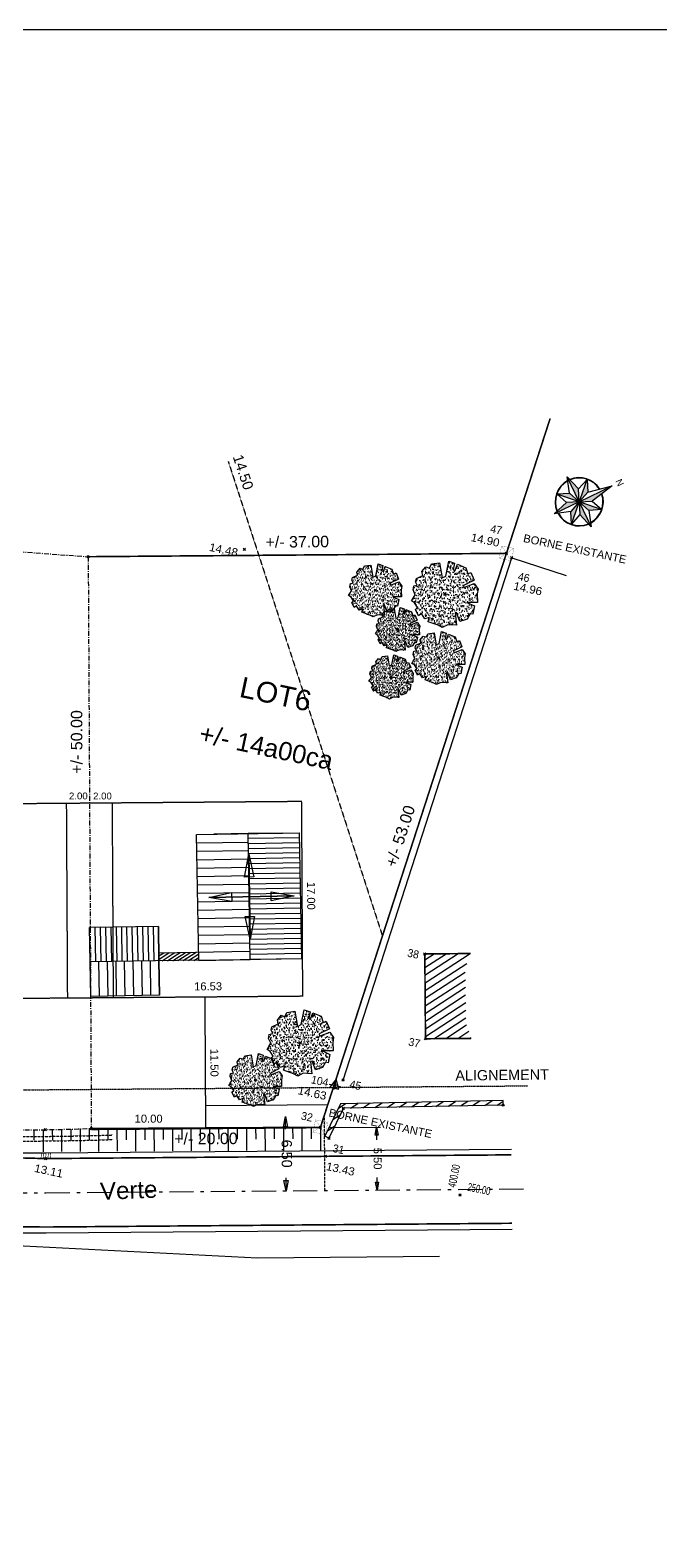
# Model space of a CAD drawing. Header units: millimetres. Extents: x -44462 to 306987, y -116160 to 12874.
# Drawn here: x 45942 to 51444, y -194 to 12874 of the extents above; entities that cross this region are included whole.
import ezdxf
from ezdxf.enums import TextEntityAlignment as Align

# ---------------------------------------------------------------- set-up
doc = ezdxf.new("R2010")
doc.units = ezdxf.units.MM
doc.header["$PDMODE"] = 35
doc.header["$PDSIZE"] = 10
for name, pattern in [('DCAD_Center', [36, 21, -6, 3, -6]), ('DCAD_Dashed', [33, 21, -12]), ('DCAD_Phantom', [38, 14, -6, 3, -6, 3, -6])]:
    doc.linetypes.add(name, pattern=pattern)
for name, color, linetype in [('1', 7, 'Continuous'), ('10', 7, 'Continuous'), ('15', 7, 'Continuous'), ('2', 7, 'Continuous'), ('34', 7, 'Continuous'), ('38', 7, 'Continuous'), ('5', 7, 'Continuous'), ('BLANC', 7, 'Continuous'), ('BUREAU01', 1, 'Continuous'), ('COULEUR 8', 8, 'Continuous'), ('HACHURE', 8, 'Continuous'), ('ROUGE', 1, 'Continuous'), ('TEXTE', 1, 'Continuous')]:
    doc.layers.add(name, color=color, linetype=linetype)
doc.styles.add('CENTURY GOTHIC', font='GOTHIC.TTF')
doc.styles.add('style1', font='comic.TTF', dxfattribs={"height": 12})
pattern_1 = [(33, (5373.626, -13432.75), (-30.635946, 47.17522), [11250])]
pattern_2 = [(83, (5373.626, -13432.75), (54.05828, 28.743297), [6.37758, -70.1534]), (28, (5373.626, -13432.75), (-44.7315, 47.21724), [5.102066, -56.12272]), (133.4514, (5378.13, -13430.357), (9.32684, 75.960526), [5.42011, -59.62122]), (79.1842, (5364.36, -13418.49), (83.77692, 37.62307), [9.56637, -105.2301]), (129.6356, (5371.345, -13415.35), (21.5419, 112.75716), [8.13017, -89.43181]), (24.1842, (5364.36, -13418.49), (21.54181, 112.75718), [7.6531, -84.18408]), (54, (5373.81, -13417.423), (61.21546, -1.06852), [6.37758, -70.1534]), (359, (5373.81, -13417.423), (-16.23168, 62.98339), [5.102066, -56.12272]), (104.4514, (5378.91, -13417.51), (44.98383, 61.91483), [5.42011, -59.62122]), (70.5, (5373.626, -13432.752), (-14.550145, 24.303775), [0.106293, -55.442446, 0.106293, -56.973066, 0.106293, -56.335308]), (40.5, (5373.626, -13432.752), (0.494617, 40.311372), [0.106293, -32.48315, 0.106293, -54.16693, 0.106293, -21.471193]), (0.5, (5357.723, -13443.08), (39.114597, 23.114435), [0.106293, -21.258607, 0.106293, -66.326853, 0.106293, -88.010632]), (350.5, (5350.59, -13447.71), (36.95426, 34.148215), [0.106293, -27.63619, 0.106293, -44.047833, 0.106293, -62.500304])]
pattern_3 = [(83, (5373.626, -13432.752), (36.038852, 19.162198), [4.25172, -46.768935]), (28, (5373.626, -13432.75), (-29.821, 31.478158), [3.401377, -37.415148]), (133.4514, (5376.63, -13431.155), (6.217893, 50.64035), [3.613407, -39.74748]), (79.1842, (5367.45, -13423.243), (55.85128, 25.08205), [6.37758, -70.1534]), (129.6356, (5372.105, -13421.15), (14.361265, 75.17144), [5.42011, -59.62121]), (24.1842, (5367.45, -13423.24), (14.36121, 75.17145), [5.102066, -56.12272]), (54, (5373.75, -13422.533), (40.810308, -0.712347), [4.25172, -46.768935]), (359, (5373.75, -13422.533), (-10.82112, 41.988924), [3.401377, -37.415148]), (104.4514, (5377.15, -13422.592), (29.98922, 41.276554), [3.613407, -39.74748]), (70.5, (5373.626, -13432.752), (-9.7000967, 16.202517), [0.070862, -36.961631, 0.070862, -37.982044, 0.070862, -37.556872]), (40.5, (5373.626, -13432.752), (0.3297445, 26.874248), [0.070862, -21.655434, 0.070862, -36.111287, 0.070862, -14.314129]), (0.5, (5363.024, -13439.637), (26.076398, 15.409623), [0.070862, -14.172404, 0.070862, -44.217902, 0.070862, -58.673754]), (350.5, (5358.27, -13442.725), (24.636174, 22.765477), [0.070862, -18.424126, 0.070862, -29.365222, 0.070862, -41.666869])]

# ---------------------------------------------------------------- blocks, each defined once
blk = doc.blocks.new('A$C5EB44E52')
at = {"linetype": 'Continuous'}
h = blk.add_hatch(color=256, dxfattribs=at)
h.paths.add_polyline_path([(485, 485), (571, 692), (485, 1123)])
h.paths.add_polyline_path([(485, 485), (692, 571), (779, 779)])
h.paths.add_polyline_path([(970, 485), (485, 485), (692, 399)])
h.paths.add_polyline_path([(485, 485), (571, 278), (779, 192)])
h.paths.add_polyline_path([(485, 485), (399, 278), (485, 0)])
h.paths.add_polyline_path([(485, 485), (278, 399), (192, 192)])
h.paths.add_polyline_path([(278, 571), (0, 485), (485, 485)])
h.paths.add_polyline_path([(399, 692), (192, 779), (485, 485)])
for p, q in [((399, 692), (485, 1123)), ((485, 485), (485, 1123)), ((485, 1123), (571, 692)), ((0, 485), (278, 571)), ((278, 571), (192, 779)), ((192, 192), (779, 779)), ((779, 192), (192, 779)), ((192, 779), (399, 692)), ((485, 485), (278, 571)), ((485, 485), (399, 692)), ((485, 485), (571, 692)), ((485, 485), (692, 571)), ((571, 692), (779, 779)), ((779, 779), (692, 571)), ((692, 571), (970, 485)), ((485, 485), (0, 485)), ((278, 399), (0, 485)), ((192, 192), (278, 399)), ((399, 278), (192, 192)), ((485, 485), (278, 399)), ((485, 485), (399, 278)), ((485, 0), (399, 278)), ((485, 485), (485, 0)), ((485, 485), (970, 485)), ((485, 485), (692, 399)), ((485, 485), (571, 278)), ((571, 278), (485, 0)), ((779, 192), (571, 278)), ((970, 485), (692, 399)), ((692, 399), (779, 192))]:
    blk.add_line(p, q, dxfattribs=at)
for radius, start, end in [(422, 95.8955, 177.3532), (415, 96.2154, 176.98), (422, 2.6468, 84.1045), (415, 3.02, 83.7846), (422, 182.6468, 267.3532), (415, 183.02, 266.98), (422, 272.6468, 357.3532), (415, 273.02, 356.98)]:
    blk.add_arc((485, 485), radius, start, end, dxfattribs=at)
at = {"linetype": 'Continuous', "insert": (432, 1329), "char_height": 120, "width": 920.18, "attachment_point": 1, "style": 'style1'}
blk.add_mtext('N', dxfattribs=at)

msp = doc.modelspace()

# ---------------------------------------------------------------- hatches: boundary and pattern name
at = {"layer": '1', "linetype": 'Continuous'}
h = msp.add_hatch(dxfattribs=at)
h.set_pattern_fill('DC_XCONCRETE3', color=94, scale=8.503443, angle=33, style=0)
h.set_pattern_definition(pattern_2)
h.paths.add_polyline_path([(49598.5, 8234.7), (49649.5, 8219), (49638.1, 8160.9), (49655.2, 8154.2), (49674.1, 8209.6), (49747.7, 8179.7), (49764.9, 8125.8), (49792, 8137.4), (49820.7, 8069.9), (49729.1, 8024.8), (49731.2, 8005.9), (49821.9, 8041.9), (49854.5, 7993), (49847.8, 7951.4), (49850.4, 7877), (49758.2, 7877.2), (49823.5, 7846.9), (49809, 7774.1), (49785.3, 7778.1), (49759, 7731.5), (49697.2, 7710.8), (49667.7, 7788.8), (49653.7, 7785.6), (49665.5, 7677.5), (49590.7, 7682.2), (49542.4, 7657.6), (49506.7, 7677.5), (49419, 7708.4), (49429.1, 7746.3), (49390.4, 7733), (49361.3, 7779.1), (49334.7, 7760.2), (49308.2, 7814), (49327.5, 7832.4), (49301.2, 7872.8), (49274.1, 7889.9), (49288.6, 7914.5), (49307, 7943.3), (49287.3, 7985.5), (49293.8, 8021), (49323.9, 8027.9), (49309.8, 8057.5), (49316, 8086.9), (49371.8, 8113), (49364.3, 8145.3), (49399, 8188.2), (49430.1, 8175.4), (49448.5, 8213.5), (49518.2, 8223.3), (49540.4, 8091.5), (49572.2, 8106.3)], flags=0)
h = msp.add_hatch(dxfattribs=at)
h.set_pattern_fill('DC_XCONCRETE3', color=94, scale=6.802754, angle=33, style=0)
h.set_pattern_definition([(83, (5373.626, -13432.75), (43.246623, 22.994637), [5.102066, -56.12272]), (28, (5373.626, -13432.75), (-35.7852, 37.77379), [4.08165, -44.898177]), (133.4514, (5377.23, -13430.836), (7.46147, 60.76842), [4.33609, -47.696974]), (79.1842, (5366.216, -13421.34), (67.021535, 30.09846), [7.6531, -84.18408]), (129.6356, (5371.8, -13418.83), (17.23352, 90.20573), [6.50413, -71.54545]), (24.1842, (5366.216, -13421.34), (17.23345, 90.20574), [6.12248, -67.34727]), (54, (5373.774, -13420.49), (48.97237, -0.854816), [5.102066, -56.12272]), (359, (5373.774, -13420.49), (-12.985343, 50.38671), [4.08165, -44.898177]), (104.4514, (5377.855, -13420.56), (35.987065, 49.531865), [4.33609, -47.696974]), (70.5, (5373.626, -13432.752), (-11.640116, 19.44302), [0.085034, -44.353957, 0.085034, -45.578453, 0.085034, -45.068246]), (40.5, (5373.626, -13432.752), (0.395693, 32.249098), [0.085034, -25.986521, 0.085034, -43.333544, 0.085034, -17.176954]), (0.5, (5360.903, -13441.014), (31.291678, 18.4915476), [0.085034, -17.006885, 0.085034, -53.061482, 0.085034, -70.408505]), (350.5, (5355.198, -13444.72), (29.563409, 27.318572), [0.085034, -22.10895, 0.085034, -35.238266, 0.085034, -50.000243])])
h.paths.add_polyline_path([(48983.7, 8211.8), (49024.5, 8199.1), (49015.5, 8152.7), (49029.1, 8147.3), (49044.2, 8191.7), (49103.1, 8167.7), (49116.9, 8124.6), (49138.5, 8133.9), (49161.5, 8079.9), (49088.2, 8043.8), (49089.9, 8028.7), (49162.5, 8057.5), (49188.6, 8018.3), (49183.1, 7985.1), (49185.3, 7925.6), (49111.5, 7925.7), (49163.7, 7901.5), (49152.2, 7843.3), (49133.2, 7846.5), (49112.1, 7809.1), (49062.7, 7792.6), (49039.1, 7855), (49027.9, 7852.5), (49037.4, 7766), (48977.5, 7769.7), (48938.9, 7750), (48910.3, 7766), (48840.1, 7790.7), (48848.2, 7821), (48817.3, 7810.3), (48793.9, 7847.3), (48772.7, 7832.1), (48751.5, 7875.1), (48766.9, 7889.9), (48745.9, 7922.2), (48724.2, 7935.9), (48735.8, 7955.5), (48750.5, 7978.6), (48734.8, 8012.3), (48740, 8040.7), (48764.1, 8046.3), (48752.7, 8070), (48757.7, 8093.5), (48802.4, 8114.4), (48796.4, 8140.2), (48824.2, 8174.5), (48849, 8164.3), (48863.7, 8194.8), (48919.5, 8202.6), (48937.3, 8097.2), (48962.7, 8109)], flags=0)
h = msp.add_hatch(dxfattribs=at)
h.set_pattern_fill('DC_XCONCRETE3', color=94, scale=5.668962, angle=33, style=0)
h.set_pattern_definition(pattern_3)
h.paths.add_polyline_path([(49175, 7832), (49208.9, 7821.5), (49201.4, 7782.8), (49212.7, 7778.3), (49225.4, 7815.2), (49274.4, 7795.3), (49285.9, 7759.3), (49304, 7767.1), (49323.1, 7722.1), (49262, 7692), (49263.4, 7679.4), (49323.9, 7703.4), (49345.7, 7670.8), (49341.1, 7643.1), (49342.9, 7593.5), (49281.4, 7593.6), (49325, 7573.4), (49315.3, 7524.9), (49299.5, 7527.6), (49282, 7496.5), (49240.8, 7482.7), (49221.1, 7534.7), (49211.7, 7532.6), (49219.7, 7460.5), (49169.8, 7463.6), (49137.6, 7447.2), (49113.8, 7460.5), (49055.3, 7481.1), (49062, 7506.3), (49036.2, 7497.5), (49016.8, 7528.2), (48999.1, 7515.6), (48981.4, 7551.5), (48994.3, 7563.8), (48976.8, 7590.7), (48958.7, 7602.1), (48968.3, 7618.5), (48980.6, 7637.7), (48967.5, 7665.8), (48971.8, 7689.5), (48991.9, 7694.1), (48982.5, 7713.8), (48986.6, 7733.5), (49023.8, 7750.8), (49018.8, 7772.4), (49042, 7800.9), (49062.7, 7792.4), (49074.9, 7817.8), (49121.4, 7824.4), (49136.2, 7736.5), (49157.4, 7746.3)], flags=0)
h = msp.add_hatch(dxfattribs=at)
h.set_pattern_fill('DC_XCONCRETE3', color=94, scale=6.802754, angle=33, style=0)
h.set_pattern_definition([(83, (5373.626, -13432.75), (43.246623, 22.994637), [5.102066, -56.12272]), (28, (5373.626, -13432.75), (-35.7852, 37.77379), [4.08165, -44.898177]), (133.4514, (5377.23, -13430.836), (7.46147, 60.76842), [4.33609, -47.696974]), (79.1842, (5366.216, -13421.34), (67.021535, 30.09846), [7.6531, -84.18408]), (129.6356, (5371.8, -13418.83), (17.23352, 90.20573), [6.50413, -71.54545]), (24.1842, (5366.216, -13421.34), (17.23345, 90.20574), [6.12248, -67.34727]), (54, (5373.774, -13420.49), (48.97237, -0.854816), [5.102066, -56.12272]), (359, (5373.774, -13420.49), (-12.985343, 50.38671), [4.08165, -44.898177]), (104.4514, (5377.855, -13420.56), (35.987065, 49.531865), [4.33609, -47.696974]), (70.5, (5373.626, -13432.752), (-11.640116, 19.44302), [0.085034, -44.353957, 0.085034, -45.578453, 0.085034, -45.068246]), (40.5, (5373.626, -13432.752), (0.395693, 32.249098), [0.085034, -25.986521, 0.085034, -43.333544, 0.085034, -17.176954]), (0.5, (5360.903, -13441.014), (31.291678, 18.4915476), [0.085034, -17.006885, 0.085034, -53.061482, 0.085034, -70.408505]), (350.5, (5355.198, -13444.72), (29.563409, 27.318572), [0.085034, -22.10895, 0.085034, -35.238266, 0.085034, -50.000243])])
h.paths.add_polyline_path([(49536.7, 7620.8), (49577.4, 7608.2), (49568.4, 7561.8), (49582, 7556.4), (49597.2, 7600.8), (49656, 7576.8), (49669.8, 7533.7), (49691.5, 7543), (49714.4, 7488.9), (49641.1, 7452.9), (49642.8, 7437.7), (49715.4, 7466.6), (49741.5, 7427.4), (49736.1, 7394.2), (49738.2, 7334.7), (49664.4, 7334.8), (49716.7, 7310.6), (49705.1, 7252.3), (49686.1, 7255.6), (49665.1, 7218.2), (49615.6, 7201.7), (49592, 7264.1), (49580.8, 7261.5), (49590.3, 7175.1), (49530.4, 7178.8), (49491.8, 7159.1), (49463.2, 7175), (49393.1, 7199.8), (49401.1, 7230.1), (49370.2, 7219.4), (49346.9, 7256.3), (49325.6, 7241.2), (49304.4, 7284.2), (49319.9, 7299), (49298.9, 7331.3), (49277.2, 7344.9), (49288.7, 7364.6), (49303.5, 7387.7), (49287.7, 7421.4), (49292.9, 7449.8), (49317, 7455.3), (49305.7, 7479.1), (49310.7, 7502.6), (49355.3, 7523.5), (49349.3, 7549.3), (49377.1, 7583.6), (49402, 7573.4), (49416.6, 7603.9), (49472.4, 7611.7), (49490.2, 7506.3), (49515.6, 7518.1)], flags=0)
h = msp.add_hatch(dxfattribs=at)
h.set_pattern_fill('DC_XCONCRETE3', color=94, scale=5.668962, angle=33, style=0)
h.set_pattern_definition(pattern_3)
h.paths.add_polyline_path([(49118.5, 7417.9), (49152.5, 7407.4), (49144.9, 7368.7), (49156.3, 7364.3), (49168.9, 7401.2), (49218, 7381.2), (49229.5, 7345.3), (49247.5, 7353.1), (49266.6, 7308), (49205.6, 7277.9), (49207, 7265.3), (49267.4, 7289.4), (49289.2, 7256.8), (49284.7, 7229), (49286.4, 7179.5), (49225, 7179.5), (49268.5, 7159.4), (49258.9, 7110.8), (49243, 7113.5), (49225.5, 7082.4), (49184.3, 7068.6), (49164.6, 7120.6), (49155.3, 7118.5), (49163.2, 7046.5), (49113.3, 7049.6), (49081.1, 7033.2), (49057.3, 7046.4), (48998.8, 7067.1), (49005.6, 7092.3), (48979.8, 7083.4), (48960.3, 7114.2), (48942.6, 7101.6), (48925, 7137.4), (48937.8, 7149.7), (48920.3, 7176.7), (48902.3, 7188), (48911.9, 7204.4), (48924.2, 7223.7), (48911, 7251.7), (48915.4, 7275.4), (48935.5, 7280), (48926, 7299.8), (48930.2, 7319.4), (48967.4, 7336.8), (48962.4, 7358.3), (48985.5, 7386.9), (49006.3, 7378.4), (49018.5, 7403.8), (49065, 7410.3), (49079.8, 7322.5), (49101, 7332.3)], flags=0)
h = msp.add_hatch(dxfattribs=at)
h.set_pattern_fill('DC_XCONCRETE3', color=94, scale=8.503443, angle=33, style=0)
h.set_pattern_definition(pattern_2)
h.paths.add_polyline_path([(48336.5, 4319.6), (48387.5, 4303.8), (48376.1, 4245.8), (48393.2, 4239.1), (48412.1, 4294.5), (48485.7, 4264.5), (48502.9, 4210.6), (48530, 4222.3), (48558.7, 4154.7), (48467.1, 4109.6), (48469.2, 4090.7), (48559.9, 4126.8), (48592.6, 4077.8), (48585.8, 4036.2), (48588.4, 3961.9), (48496.2, 3962), (48561.5, 3931.7), (48547.1, 3859), (48523.3, 3863), (48497, 3816.3), (48435.2, 3795.6), (48405.7, 3873.7), (48391.7, 3870.5), (48403.6, 3762.4), (48328.7, 3767), (48280.4, 3742.5), (48244.7, 3762.4), (48157, 3793.3), (48167.1, 3831.1), (48128.4, 3817.8), (48099.3, 3864), (48072.7, 3845), (48046.2, 3898.8), (48065.5, 3917.3), (48039.2, 3957.7), (48012.1, 3974.7), (48026.6, 3999.3), (48045, 4028.2), (48025.3, 4070.3), (48031.8, 4105.8), (48062, 4112.7), (48047.8, 4142.4), (48054, 4171.8), (48109.8, 4197.9), (48102.3, 4230.2), (48137, 4273), (48168.1, 4260.3), (48186.5, 4298.4), (48256.2, 4308.2), (48278.4, 4176.4), (48310.2, 4191.1)], flags=0)
h = msp.add_hatch(dxfattribs=at)
h.set_pattern_fill('DC_XCONCRETE3', color=94, scale=6.802754, angle=33, style=0)
h.set_pattern_definition([(83, (5373.626, -13432.75), (43.246623, 22.994637), [5.102066, -56.12272]), (28, (5373.626, -13432.75), (-35.7852, 37.77379), [4.08165, -44.89818]), (133.4514, (5377.23, -13430.836), (7.46147, 60.76842), [4.33609, -47.696974]), (79.1842, (5366.216, -13421.34), (67.021535, 30.09846), [7.6531, -84.18408]), (129.6356, (5371.8, -13418.83), (17.23352, 90.20573), [6.50413, -71.54545]), (24.1842, (5366.216, -13421.34), (17.23345, 90.20574), [6.12248, -67.34727]), (54, (5373.774, -13420.49), (48.97237, -0.854816), [5.102066, -56.12272]), (359, (5373.774, -13420.49), (-12.985343, 50.38671), [4.08165, -44.89818]), (104.4514, (5377.855, -13420.56), (35.987065, 49.531865), [4.33609, -47.696974]), (70.5, (5373.626, -13432.752), (-11.640116, 19.44302), [0.085034, -44.353957, 0.085034, -45.578453, 0.085034, -45.068246]), (40.5, (5373.626, -13432.752), (0.395693, 32.249098), [0.085034, -25.986521, 0.085034, -43.333544, 0.085034, -17.176954]), (0.5, (5360.903, -13441.014), (31.291678, 18.4915476), [0.085034, -17.006885, 0.085034, -53.061482, 0.085034, -70.408505]), (350.5, (5355.198, -13444.72), (29.563409, 27.318572), [0.085034, -22.10895, 0.085034, -35.238266, 0.085034, -50.000243])])
h.paths.add_polyline_path([(47938.4, 3937.1), (47979.1, 3924.5), (47970.1, 3878), (47983.7, 3872.7), (47998.9, 3917), (48057.7, 3893), (48071.5, 3849.9), (48093.2, 3859.3), (48116.1, 3805.2), (48042.8, 3769.1), (48044.5, 3754), (48117.1, 3782.8), (48143.2, 3743.7), (48137.8, 3710.4), (48139.9, 3650.9), (48066.1, 3651), (48118.3, 3626.8), (48106.8, 3568.6), (48087.8, 3571.8), (48066.7, 3534.5), (48017.3, 3517.9), (47993.7, 3580.3), (47982.5, 3577.8), (47992, 3491.3), (47932.1, 3495), (47893.5, 3475.4), (47864.9, 3491.3), (47794.7, 3516), (47802.8, 3546.3), (47771.9, 3535.7), (47748.6, 3572.6), (47727.3, 3557.4), (47706.1, 3600.5), (47721.5, 3615.2), (47700.5, 3647.6), (47678.8, 3661.2), (47690.4, 3680.9), (47705.2, 3704), (47689.4, 3737.7), (47694.6, 3766.1), (47718.7, 3771.6), (47707.4, 3795.3), (47712.4, 3818.9), (47757, 3839.7), (47751, 3865.6), (47778.8, 3899.8), (47803.6, 3889.6), (47818.3, 3920.1), (47874.1, 3928), (47891.9, 3822.5), (47917.3, 3834.3)], flags=0)
at = {"layer": 'BUREAU01', "linetype": 'Continuous'}
h = msp.add_hatch(dxfattribs=at)
h.set_pattern_fill('DC_LINES', color=256, scale=20, angle=33, style=0)
h.set_pattern_definition([(33, (5373.626, -13432.752), (-13.615976, 20.966764), [5000])])
h.paths.add_polyline_path([(47067.3, 4818.3), (47416.3, 4823.8), (47415.9, 4751.1), (47068.5, 4748.6)], flags=0)
at = {"layer": 'COULEUR 8', "linetype": 'Continuous'}
h = msp.add_hatch(dxfattribs=at)
h.set_pattern_fill('DC_LINES', color=256, scale=45, angle=33, style=0)
h.set_pattern_definition(pattern_1)
h.paths.add_polyline_path([(49789.9, 4812), (49742.2, 4689.7), (49750.2, 4203.4), (49795.9, 4071.5), (49395.9, 4068.2), (49390, 4808.7)], flags=0)
h = msp.add_hatch(dxfattribs=at)
h.set_pattern_fill('DC_LINES', color=256, scale=45, angle=33, style=0)
h.set_pattern_definition(pattern_1)
h.paths.add_polyline_path([(48516.2, 3216.6), (48552.2, 3199.2), (48679.1, 3461.2), (50074.3, 3489.8), (50073.5, 3529.8), (48653.8, 3500.7)], flags=0)

# ---------------------------------------------------------------- linework, layer by layer
at = {"layer": '1', "color": 1, "linetype": 'DCAD_Dashed', "ltscale": 0.090909, "const_width": 14, "flags": 128}
for points in [[(50484.6, 9482.8), (48477.9, 3292.7)], [(46450.4, 8275.8), (50103.1, 8305.1)], [(46478, 3276.7), (48477.9, 3292.7)]]:
    msp.add_lwpolyline(points, dxfattribs=at)
at = {"layer": '1', "color": 14, "linetype": 'Continuous', "ltscale": 0.125, "const_width": 1.5, "flags": 128}
for points in [[(50060.5, 8370.2), (50145.1, 8240)], [(50037.7, 8262.8), (50167.9, 8347.4)], [(48412.8, 3253.3), (48543, 3337.9)], [(48435.6, 3360.7), (48520.2, 3230.5)]]:
    msp.add_lwpolyline(points, dxfattribs=at)
at = {"layer": '1', "color": 7, "linetype": 'Continuous', "ltscale": 2, "flags": 128}
for points in [[(48676.6, 3707.9), (50149.6, 8266.6)], [(50149.6, 8266.6), (50625.4, 8112.9)], [(46459.8, 3284.5), (46460.4, 3184.5)], [(48477.9, 3295.6), (46477.9, 3284.6)], [(46540.5, 3284.9), (46541.6, 3084.9)], [(46621.3, 3285.4), (46621.8, 3185.4)], [(46702, 3285.8), (46703.1, 3085.8)], [(46782.7, 3286.3), (46783.3, 3186.3)], [(46863.4, 3286.7), (46864.5, 3086.7)], [(46944.2, 3287.1), (46944.7, 3187.2)], [(47024.9, 3287.6), (47026, 3087.6)], [(47105.6, 3288), (47106.2, 3188)], [(47186.3, 3288.5), (47187.4, 3088.5)], [(47267, 3288.9), (47267.6, 3188.9)], [(47347.8, 3289.4), (47348.9, 3089.4)], [(47428.5, 3289.8), (47429, 3189.8)], [(47509.2, 3290.3), (47510.3, 3090.3)], [(47589.9, 3290.7), (47590.5, 3190.7)], [(47670.7, 3291.2), (47671.8, 3091.2)], [(47751.4, 3291.6), (47751.9, 3191.6)], [(47832.1, 3292.1), (47833.2, 3092.1)], [(47912.8, 3292.5), (47913.4, 3192.5)], [(47993.6, 3292.9), (47994.7, 3092.9)], [(48074.3, 3293.4), (48074.8, 3193.4)], [(48155, 3293.8), (48156.1, 3093.8)], [(48235.7, 3294.3), (48236.3, 3194.3)], [(48316.5, 3294.7), (48317.6, 3094.7)], [(48397.2, 3295.2), (48397.7, 3195.2)], [(48477.9, 3295.6), (48479, 3095.6)]]:
    msp.add_lwpolyline(points, dxfattribs=at)
at = {"layer": '1', "color": 92, "linetype": 'Continuous', "ltscale": 1.5, "flags": 128}
for points in [[(49598.7, 8235.9), (49649.5, 8219), (49638.1, 8160.9), (49655.2, 8154.2), (49674.1, 8209.6), (49747.7, 8179.7), (49764.9, 8125.8), (49792, 8137.4), (49820.7, 8069.9), (49729.1, 8024.8), (49731.2, 8005.9), (49821.9, 8041.9), (49854.5, 7993), (49847.8, 7951.4), (49850.4, 7877), (49758.2, 7877.2), (49823.5, 7846.9), (49809, 7774.1), (49785.3, 7778.1), (49759, 7731.5), (49697.2, 7710.8), (49667.7, 7788.8), (49653.7, 7785.6), (49665.5, 7677.5), (49590.7, 7682.2), (49542.4, 7657.6), (49506.7, 7677.5), (49419, 7708.4), (49429.1, 7746.3), (49390.4, 7733), (49361.3, 7779.1), (49334.7, 7760.2), (49308.2, 7814), (49327.5, 7832.4), (49301.2, 7872.8), (49274.1, 7889.9), (49288.6, 7914.5), (49307, 7943.3), (49287.3, 7985.5), (49293.8, 8021), (49323.9, 8027.9), (49309.8, 8057.5), (49316, 8086.9), (49371.8, 8113), (49364.3, 8145.3), (49399, 8188.2), (49430.1, 8175.4), (49448.5, 8213.5), (49518.2, 8223.3), (49540.4, 8091.5), (49572.2, 8106.3), (49598.7, 8235.9)], [(48336.7, 4320.8), (48387.5, 4303.8), (48376.1, 4245.8), (48393.2, 4239.1), (48412.1, 4294.5), (48485.7, 4264.5), (48502.9, 4210.6), (48530, 4222.3), (48558.7, 4154.7), (48467.1, 4109.6), (48469.2, 4090.7), (48559.9, 4126.8), (48592.6, 4077.8), (48585.8, 4036.2), (48588.4, 3961.9), (48496.2, 3962), (48561.5, 3931.7), (48547.1, 3859), (48523.3, 3863), (48497, 3816.3), (48435.2, 3795.6), (48405.7, 3873.7), (48391.7, 3870.5), (48403.6, 3762.4), (48328.7, 3767), (48280.4, 3742.5), (48244.7, 3762.4), (48157, 3793.3), (48167.1, 3831.1), (48128.4, 3817.8), (48099.3, 3864), (48072.7, 3845), (48046.2, 3898.8), (48065.5, 3917.3), (48039.2, 3957.7), (48012.1, 3974.7), (48026.6, 3999.3), (48045, 4028.2), (48025.3, 4070.3), (48031.8, 4105.8), (48062, 4112.7), (48047.8, 4142.4), (48054, 4171.8), (48109.8, 4197.9), (48102.3, 4230.2), (48137, 4273), (48168.1, 4260.3), (48186.5, 4298.4), (48256.2, 4308.2), (48278.4, 4176.4), (48310.2, 4191.1), (48336.7, 4320.8)]]:
    msp.add_lwpolyline(points, close=True, dxfattribs=at)
at = {"layer": '1', "color": 92, "linetype": 'Continuous', "ltscale": 1.2, "flags": 128}
for points in [[(48983.9, 8212.7), (49024.5, 8199.1), (49015.5, 8152.7), (49029.1, 8147.3), (49044.2, 8191.7), (49103.1, 8167.7), (49116.9, 8124.6), (49138.5, 8133.9), (49161.5, 8079.9), (49088.2, 8043.8), (49089.9, 8028.7), (49162.5, 8057.5), (49188.6, 8018.3), (49183.1, 7985.1), (49185.3, 7925.6), (49111.5, 7925.7), (49163.7, 7901.5), (49152.2, 7843.3), (49133.2, 7846.5), (49112.1, 7809.1), (49062.7, 7792.6), (49039.1, 7855), (49027.9, 7852.5), (49037.4, 7766), (48977.5, 7769.7), (48938.9, 7750), (48910.3, 7766), (48840.1, 7790.7), (48848.2, 7821), (48817.3, 7810.3), (48793.9, 7847.3), (48772.7, 7832.1), (48751.5, 7875.1), (48766.9, 7889.9), (48745.9, 7922.2), (48724.2, 7935.9), (48735.8, 7955.5), (48750.5, 7978.6), (48734.8, 8012.3), (48740, 8040.7), (48764.1, 8046.3), (48752.7, 8070), (48757.7, 8093.5), (48802.4, 8114.4), (48796.4, 8140.2), (48824.2, 8174.5), (48849, 8164.3), (48863.7, 8194.8), (48919.5, 8202.6), (48937.3, 8097.2), (48962.7, 8109), (48983.9, 8212.7)], [(49536.9, 7621.8), (49577.4, 7608.2), (49568.4, 7561.8), (49582, 7556.4), (49597.2, 7600.8), (49656, 7576.8), (49669.8, 7533.7), (49691.5, 7543), (49714.4, 7488.9), (49641.1, 7452.9), (49642.8, 7437.7), (49715.4, 7466.6), (49741.5, 7427.4), (49736.1, 7394.2), (49738.2, 7334.7), (49664.4, 7334.8), (49716.7, 7310.6), (49705.1, 7252.3), (49686.1, 7255.6), (49665.1, 7218.2), (49615.6, 7201.7), (49592, 7264.1), (49580.8, 7261.5), (49590.3, 7175.1), (49530.4, 7178.8), (49491.8, 7159.1), (49463.2, 7175), (49393.1, 7199.8), (49401.1, 7230.1), (49370.2, 7219.4), (49346.9, 7256.3), (49325.6, 7241.2), (49304.4, 7284.2), (49319.9, 7299), (49298.9, 7331.3), (49277.2, 7344.9), (49288.7, 7364.6), (49303.5, 7387.7), (49287.7, 7421.4), (49292.9, 7449.8), (49317, 7455.3), (49305.7, 7479.1), (49310.7, 7502.6), (49355.3, 7523.5), (49349.3, 7549.3), (49377.1, 7583.6), (49402, 7573.4), (49416.6, 7603.9), (49472.4, 7611.7), (49490.2, 7506.3), (49515.6, 7518.1), (49536.9, 7621.8)], [(47938.6, 3938), (47979.1, 3924.5), (47970.1, 3878), (47983.7, 3872.7), (47998.9, 3917), (48057.7, 3893), (48071.5, 3849.9), (48093.2, 3859.3), (48116.1, 3805.2), (48042.8, 3769.1), (48044.5, 3754), (48117.1, 3782.8), (48143.2, 3743.7), (48137.8, 3710.4), (48139.9, 3650.9), (48066.1, 3651), (48118.3, 3626.8), (48106.8, 3568.6), (48087.8, 3571.8), (48066.7, 3534.5), (48017.3, 3517.9), (47993.7, 3580.3), (47982.5, 3577.8), (47992, 3491.3), (47932.1, 3495), (47893.5, 3475.4), (47864.9, 3491.3), (47794.7, 3516), (47802.8, 3546.3), (47771.9, 3535.7), (47748.6, 3572.6), (47727.3, 3557.4), (47706.1, 3600.5), (47721.5, 3615.2), (47700.5, 3647.6), (47678.8, 3661.2), (47690.4, 3680.9), (47705.2, 3704), (47689.4, 3737.7), (47694.6, 3766.1), (47718.7, 3771.6), (47707.4, 3795.3), (47712.4, 3818.9), (47757, 3839.7), (47751, 3865.6), (47778.8, 3899.8), (47803.6, 3889.6), (47818.3, 3920.1), (47874.1, 3928), (47891.9, 3822.5), (47917.3, 3834.3), (47938.6, 3938)]]:
    msp.add_lwpolyline(points, close=True, dxfattribs=at)
at = {"layer": '1', "color": 92, "linetype": 'Continuous', "flags": 128}
for points in [[(49175.1, 7832.8), (49208.9, 7821.5), (49201.4, 7782.8), (49212.7, 7778.3), (49225.4, 7815.2), (49274.4, 7795.3), (49285.9, 7759.3), (49304, 7767.1), (49323.1, 7722.1), (49262, 7692), (49263.4, 7679.4), (49323.9, 7703.4), (49345.7, 7670.8), (49341.1, 7643.1), (49342.9, 7593.5), (49281.4, 7593.6), (49325, 7573.4), (49315.3, 7524.9), (49299.5, 7527.6), (49282, 7496.5), (49240.8, 7482.7), (49221.1, 7534.7), (49211.7, 7532.6), (49219.7, 7460.5), (49169.8, 7463.6), (49137.6, 7447.2), (49113.8, 7460.5), (49055.3, 7481.1), (49062, 7506.3), (49036.2, 7497.5), (49016.8, 7528.2), (48999.1, 7515.6), (48981.4, 7551.5), (48994.3, 7563.8), (48976.8, 7590.7), (48958.7, 7602.1), (48968.3, 7618.5), (48980.6, 7637.7), (48967.5, 7665.8), (48971.8, 7689.5), (48991.9, 7694.1), (48982.5, 7713.8), (48986.6, 7733.5), (49023.8, 7750.8), (49018.8, 7772.4), (49042, 7800.9), (49062.7, 7792.4), (49074.9, 7817.8), (49121.4, 7824.4), (49136.2, 7736.5), (49157.4, 7746.3), (49175.1, 7832.8)], [(49118.7, 7418.7), (49152.5, 7407.4), (49144.9, 7368.7), (49156.3, 7364.3), (49168.9, 7401.2), (49218, 7381.2), (49229.5, 7345.3), (49247.5, 7353.1), (49266.6, 7308), (49205.6, 7277.9), (49207, 7265.3), (49267.4, 7289.4), (49289.2, 7256.8), (49284.7, 7229), (49286.4, 7179.5), (49225, 7179.5), (49268.5, 7159.4), (49258.9, 7110.8), (49243, 7113.5), (49225.5, 7082.4), (49184.3, 7068.6), (49164.6, 7120.6), (49155.3, 7118.5), (49163.2, 7046.5), (49113.3, 7049.6), (49081.1, 7033.2), (49057.3, 7046.4), (48998.8, 7067.1), (49005.6, 7092.3), (48979.8, 7083.4), (48960.3, 7114.2), (48942.6, 7101.6), (48925, 7137.4), (48937.8, 7149.7), (48920.3, 7176.7), (48902.3, 7188), (48911.9, 7204.4), (48924.2, 7223.7), (48911, 7251.7), (48915.4, 7275.4), (48935.5, 7280), (48926, 7299.8), (48930.2, 7319.4), (48967.4, 7336.8), (48962.4, 7358.3), (48985.5, 7386.9), (49006.3, 7378.4), (49018.5, 7403.8), (49065, 7410.3), (49079.8, 7322.5), (49101, 7332.3), (49118.7, 7418.7)]]:
    msp.add_lwpolyline(points, close=True, dxfattribs=at)
at = {"layer": '1', "color": 5, "linetype": 'DCAD_Center', "ltscale": 0.055556, "flags": 128}
for points in [[(46053.6, 6123.3), (46462.2, 6126.6)], [(46067.3, 4423.4), (46471.6, 4426.6)], [(46471.6, 4426.6), (48324.7, 4441.5)]]:
    msp.add_lwpolyline(points, dxfattribs=at)
at = {"layer": '1', "color": 1, "linetype": 'Continuous', "ltscale": 2, "const_width": 0.25, "flags": 128}
msp.add_lwpolyline([(48604.7, 3662.3), (48604.7, 3662.3)], close=True, dxfattribs=at)
at = {"layer": '1', "color": 7, "linetype": 'Continuous', "ltscale": 2}
for points in [[(45975.5, 3273.1), (45976, 3181.8)], [(46056.2, 3274.1), (46057.3, 3082.2)], [(46137, 3275.5), (46137.5, 3182.7)], [(46217.7, 3277.1), (46218.7, 3083.1)], [(46298.4, 3279.1), (46298.9, 3183.6)], [(46379.1, 3281.4), (46380.2, 3084)]]:
    msp.add_lwpolyline(points, dxfattribs=at)
at = {"layer": '1', "color": 7, "linetype": 'Continuous', "ltscale": 0.125, "flags": 128}
for points in [[(48547.9, 3293.3), (49004, 3296.9)], [(48969.8, 3186.8), (48969, 3296.7)], [(48972.5, 2856.5), (48973.4, 2746.7)]]:
    msp.add_lwpolyline(points, dxfattribs=at)
for points in [[(48955.5, 3226.5), (48969, 3296.7), (48983.5, 3226.8), (48955.5, 3226.5)], [(48986.8, 2816.8), (48973.4, 2746.7), (48958.8, 2816.6), (48986.8, 2816.8)]]:
    msp.add_lwpolyline(points, close=True, dxfattribs=at)
at = {"layer": '1', "color": 5, "linetype": 'DCAD_Center', "ltscale": 0.055556}
for radius, start in [(20919.2, 265.71728), (22619.2, 265.69667)]:
    msp.add_arc((45869, 27041.8), radius, start, 270.49965, dxfattribs=at)
at = {"layer": '1', "color": 7, "linetype": 'Continuous', "ltscale": 3}
msp.add_arc((45869, 27041.8), 24668, 264.48964, 270.49965, dxfattribs=at)
at = {"layer": '1', "color": 1}
for p in [(46450.4, 8275.8), (46076.3, 3273.4), (46477.9, 3284.6)]:
    msp.add_point(p, dxfattribs=at)
at = {"layer": '1', "color": 7}
for p in [(48956.9, 7981.5), (49565, 7947), (49152.6, 7640.1), (49509.9, 7390.6), (49096.2, 7226.1), (47911.5, 3706.9)]:
    msp.add_point(p, dxfattribs=at)
at = {"layer": '10', "color": 14, "linetype": 'Continuous', "ltscale": 16.9469, "const_width": 1.5, "flags": 128}
for points in [[(50037.7, 8262.8), (50060.5, 8370.2), (50167.9, 8347.4), (50145.1, 8240), (50037.7, 8262.8), (50037.7, 8262.8), (50037.7, 8262.8)], [(48412.8, 3253.3), (48435.6, 3360.7), (48543, 3337.9), (48520.2, 3230.5), (48412.8, 3253.3), (48412.8, 3253.3), (48412.8, 3253.3)]]:
    msp.add_lwpolyline(points, close=True, dxfattribs=at)
at = {"layer": '10', "color": 14, "linetype": 'Continuous', "ltscale": 16.9469, "flags": 128}
for points in [[(50102.8, 8305.1), (50102.8, 8305.1)], [(48477.9, 3295.6), (48477.9, 3295.6)]]:
    msp.add_lwpolyline(points, close=True, dxfattribs=at)
at = {"layer": '10', "color": 7, "linetype": 'Continuous', "ltscale": 0.125, "flags": 128}
for points in [[(48555.8, 3672.7), (48653.6, 3651.9)], [(48597.1, 3626.4), (48617.9, 3724.3)]]:
    msp.add_lwpolyline(points, dxfattribs=at)
msp.add_lwpolyline([(48560, 3644.5), (48638.3, 3627.9), (48615.8, 3714.5), (48560, 3644.5)], close=True, dxfattribs=at)
at = {"layer": '15', "color": 7}
msp.add_point((49697.3, 2704.5), dxfattribs=at)
at = {"layer": '2', "color": 5}
for p in [(47814.7, 8339.1, -1447.6), (50102.8, 8305.1, -1489.9), (50149.6, 8266.6, -1495.5), (49390, 4808.7, -1621.8), (49395.9, 4068.2, -1616.8), (48604.7, 3662.3, -1463.3), (48676.6, 3707.9, -1470.1), (48679.1, 3461.2, -1446.6), (48477.9, 3295.6, -1430), (48552.2, 3199.2, -1315.8), (46078.5, 3022.2, -1310.7), (48520.1, 3041.8, -1343.3)]:
    msp.add_point(p, dxfattribs=at)
at = {"layer": '34', "color": 38, "linetype": 'DCAD_Dashed', "ltscale": 0.045455, "flags": 128}
msp.add_lwpolyline([(47673.4, 9107.3), (49019.7, 4965.8)], dxfattribs=at)
at = {"layer": '38', "color": 5, "linetype": 'DCAD_Center', "ltscale": 0.055556, "flags": 128}
for points in [[(46271.6, 4426.1), (46262.3, 6125)], [(46671.6, 4428.3), (46662.2, 6128.2)], [(48324.7, 4437.4), (48315.4, 6137.4)]]:
    msp.add_lwpolyline(points, dxfattribs=at)
at = {"layer": '38', "color": 30, "linetype": 'DCAD_Center', "ltscale": 0.055556, "flags": 128}
msp.add_lwpolyline([(47478, 3282.2), (47471.6, 4434.7)], dxfattribs=at)
at = {"layer": '38', "color": 230, "linetype": 'DCAD_Phantom', "ltscale": 0.131579, "flags": 128}
msp.add_lwpolyline([(46073.7, 3623.4), (50288.6, 3657.3)], dxfattribs=at)
at = {"layer": '38', "color": 94, "linetype": 'Continuous', "flags": 128}
msp.add_lwpolyline([(47476.9, 3484.7), (48542.9, 3493.2)], dxfattribs=at)
at = {"layer": '38', "color": 30, "linetype": 'Continuous', "ltscale": 0.125, "flags": 128}
for points in [[(48156.2, 3300.1), (48173.4, 3390.3), (48192.2, 3300.4), (48156.2, 3300.1)], [(48195.9, 2830.4), (48178.7, 2740.3), (48159.9, 2830.1), (48195.9, 2830.4)]]:
    msp.add_lwpolyline(points, close=True, dxfattribs=at)
for points in [[(48174.4, 3277.6), (48173.4, 3390.3)], [(48177.8, 2853), (48178.7, 2740.3)]]:
    msp.add_lwpolyline(points, dxfattribs=at)
at = {"layer": '38', "color": 30, "linetype": 'DCAD_Dashed', "ltscale": 0.030303, "flags": 128}
msp.add_lwpolyline([(48510.4, 3393), (48515.6, 2743)], dxfattribs=at)
at = {"layer": '38', "color": 5, "linetype": 'Continuous', "ltscale": 5, "flags": 128}
msp.add_lwpolyline([(40328.7, 2905), (42817.6, 2417.7), (47930.2, 2154.7), (49517.8, 2171.2)], dxfattribs=at)
at = {"layer": '38', "color": 230, "linetype": 'DCAD_Phantom', "ltscale": 0.131579}
msp.add_arc((45869, 27041.8), 23419.2, 258.59608, 270.49965, dxfattribs=at)
at = {"layer": '38', "color": 5, "linetype": 'DCAD_Dashed', "ltscale": 0.030303}
for radius in [23866.8, 23826.8]:
    msp.add_arc((45869, 27041.8), radius, 259.88757, 271.92033, dxfattribs=at)
at = {"layer": '5', "color": 5, "linetype": 'Continuous', "ltscale": 0.810006, "const_width": 5, "flags": 128}
for points in [[(46038.7, 3026.1), (46043.5, 3075.8)], [(46038.7, 3026.1), (46118.3, 3018.3)], [(46043.5, 3075.8), (46123.2, 3068.1)], [(46058.6, 3024.1), (46063.4, 3073.9)], [(46078.5, 3022.2), (46083.3, 3072)], [(46098.4, 3020.3), (46103.2, 3070)], [(46118.3, 3018.3), (46123.2, 3068.1)]]:
    msp.add_lwpolyline(points, dxfattribs=at)
at = {"layer": '5', "color": 5, "linetype": 'Continuous', "ltscale": 0.810006, "const_width": 9, "flags": 128}
msp.add_lwpolyline([(46078.5, 3022.2), (46078.5, 3022.2)], close=True, dxfattribs=at)
at = {"layer": 'BLANC', "linetype": 'DCAD_Center', "ltscale": 2}
for p, q in [((44485.2, 8419.5), (46450.4, 8275.8)), ((46450.4, 8275.8), (46477.9, 3284.6))]:
    msp.add_line(p, q, dxfattribs=at)
at = {"layer": 'BLANC'}
msp.add_lwpolyline([(59780.5, 12873.7), (26192.1, 12873.7), (26192.1, -13426.7), (59780.5, -13426.7)], close=True, dxfattribs=at)
at = {"layer": 'BLANC', "linetype": 'DCAD_Center', "ltscale": 2}
msp.add_arc((45747.7, 24242.2), 20970.3, 268.63715, 271.99559, dxfattribs=at)
at = {"layer": 'BUREAU01', "linetype": 'Continuous', "ltscale": 2, "flags": 128}
for points in [[(47396.7, 5850.9), (48296.5, 5866.6)], [(47396.7, 5850.9), (47846.6, 5858.7)], [(47415.9, 4751.1), (47396.7, 5850.9)], [(47397.9, 5777.6), (47847.9, 5785.4)], [(47846.6, 5858.7), (47546.6, 5853.5)], [(47546.6, 5853.5), (47846.6, 5858.7)], [(47846.6, 5858.7), (48146.5, 5864)], [(48146.5, 5864), (47846.6, 5858.7)], [(47865.8, 4758.9), (47846.6, 5858.7)], [(48297.3, 5822.6), (47847.4, 5814.7)], [(48298.1, 5778.6), (47848.1, 5770.8)], [(48315.7, 4766.8), (48296.5, 5866.6)], [(47399.2, 5704.2), (47849.2, 5712.1)], [(47400.5, 5630.9), (47850.4, 5638.8)], [(48298.8, 5734.6), (47848.9, 5726.8)], [(48299.6, 5690.6), (47849.7, 5682.8)], [(48300.4, 5646.6), (47850.4, 5638.8)], [(47401.8, 5557.6), (47851.7, 5565.5)], [(47403.1, 5484.3), (47853, 5492.1)], [(48301.1, 5602.6), (47851.2, 5594.8)], [(48301.9, 5558.6), (47852, 5550.8)], [(48302.7, 5514.6), (47852.7, 5506.8)], [(47404.3, 5411), (47854.3, 5418.8)], [(48303.4, 5470.7), (47853.5, 5462.8)], [(48304.2, 5426.7), (47854.3, 5418.8)], [(48305, 5382.7), (47855, 5374.8)], [(47405.6, 5337.6), (47855.6, 5345.5)], [(47406.9, 5264.3), (47856.8, 5272.2)], [(48305.7, 5338.7), (47855.8, 5330.8)], [(48306.5, 5294.7), (47856.6, 5286.8)], [(48307.3, 5250.7), (47857.3, 5242.8)], [(47408.2, 5191), (47858.1, 5198.8)], [(47409.5, 5117.7), (47859.4, 5125.5)], [(48308, 5206.7), (47858.1, 5198.8)], [(48308.8, 5162.7), (47858.9, 5154.9)], [(48309.6, 5118.7), (47859.6, 5110.9)], [(47063.3, 5048.6), (46463.4, 5038.1)], [(46468.6, 4738.2), (46463.4, 5038.1)], [(46473.8, 4438.2), (46463.4, 5038.1)], [(46468.6, 4738.2), (46463.4, 5038.1)], [(46509.5, 5038.9), (46514.8, 4739)], [(46555.7, 5039.7), (46560.9, 4739.8)], [(46601.8, 5040.5), (46607.1, 4740.6)], [(46648, 5041.3), (46653.2, 4741.4)], [(46694.1, 5042.2), (46699.3, 4742.2)], [(46740.3, 5043), (46745.5, 4743)], [(46786.4, 5043.8), (46791.6, 4743.8)], [(46832.6, 5044.6), (46837.8, 4744.6)], [(46878.7, 5045.4), (46883.9, 4745.4)], [(46924.8, 5046.2), (46930.1, 4746.2)], [(46971, 5047), (46976.2, 4747)], [(47017.1, 5047.8), (47022.4, 4747.8)], [(47068.5, 4748.6), (47063.3, 5048.6)], [(47063.3, 5048.6), (47068.5, 4748.6)], [(47410.7, 5044.3), (47860.7, 5052.2)], [(47412, 4971), (47862, 4978.9)], [(48310.3, 5074.7), (47860.4, 5066.9)], [(48311.1, 5030.7), (47861.2, 5022.9)], [(48311.9, 4986.7), (47862, 4978.9)], [(48315.7, 4766.8), (48310.5, 5066.7)], [(48310.5, 5066.7), (48315.7, 4766.8)], [(47413.3, 4897.7), (47863.2, 4905.6)], [(48312.7, 4942.7), (47862.7, 4934.9)], [(48313.4, 4898.7), (47863.5, 4890.9)], [(48314.2, 4854.8), (47864.3, 4846.9)], [(47415.8, 4754.7), (46468.6, 4738.2)], [(46473.8, 4438.2), (46468.6, 4738.2)], [(46548.8, 4439.5), (46543.6, 4739.5)], [(46623.8, 4440.8), (46618.6, 4740.8)], [(46698.8, 4442.1), (46693.6, 4742.1)], [(46773.8, 4443.5), (46768.6, 4743.4)], [(46848.8, 4444.8), (46843.6, 4744.7)], [(46923.8, 4446.1), (46918.5, 4746)], [(46998.8, 4447.4), (46993.5, 4747.3)], [(47067.3, 4818.3), (47864.5, 4832.2)], [(47068.5, 4748.6), (47073.8, 4448.7)], [(47073.8, 4448.7), (47068.5, 4748.6)], [(48315.7, 4766.8), (47415.9, 4751.1)], [(47415.9, 4751.1), (47865.8, 4758.9)], [(48315, 4810.8), (47865, 4802.9)], [(48315.7, 4766.8), (47865.8, 4758.9)], [(47073.8, 4448.7), (46473.8, 4438.2)]]:
    msp.add_lwpolyline(points, dxfattribs=at)
at = {"layer": 'BUREAU01', "linetype": 'Continuous', "ltscale": 0.125, "flags": 128}
for points in [[(47816.1, 5479.3), (47852.6, 5680), (47896.1, 5480.7), (47816.1, 5479.3)], [(47704.5, 5264.8), (47503.8, 5301.3), (47703.1, 5344.7), (47704.5, 5264.8)], [(48047.1, 5350.7), (48247.8, 5314.2), (48048.5, 5270.8), (48047.1, 5350.7)], [(47902.1, 5136.6), (47865.6, 4936), (47822.1, 5135.2), (47902.1, 5136.6)]]:
    msp.add_lwpolyline(points, close=True, dxfattribs=at)
for points in [[(47852.6, 5680), (47865.6, 4936)], [(47865.6, 4936), (47852.6, 5680)], [(48247.8, 5314.2), (47503.8, 5301.3)], [(47503.8, 5301.3), (48247.8, 5314.2)]]:
    msp.add_lwpolyline(points, dxfattribs=at)
at = {"layer": 'BUREAU01', "linetype": 'DCAD_Center', "ltscale": 0.055556, "flags": 128}
msp.add_lwpolyline([(46471, 4601.9), (46468.6, 4738.2)], dxfattribs=at)
at = {"layer": 'COULEUR 8', "linetype": 'Continuous', "ltscale": 2, "const_width": 14, "flags": 128}
for points in [[(49390, 4808.7), (49789.9, 4812)], [(49390, 4808.7), (49395.9, 4068.2)], [(49395.9, 4068.2), (49795.9, 4071.5)], [(46078.5, 3022.2), (50146.9, 3054.8)], [(46083.3, 2424.7), (50151.7, 2457.4)]]:
    msp.add_lwpolyline(points, dxfattribs=at)
at = {"layer": 'COULEUR 8', "linetype": 'Continuous', "ltscale": 2, "flags": 128}
for points in [[(50073.5, 3529.8), (48653.8, 3500.7)], [(50074.3, 3489.8), (50073.5, 3529.8)], [(48653.8, 3500.7), (48516.2, 3216.6)], [(48679.1, 3461.2), (48552.2, 3199.2)], [(50074.3, 3489.8), (48679.1, 3461.2)], [(48552.2, 3199.2), (48516.2, 3216.6)]]:
    msp.add_lwpolyline(points, dxfattribs=at)
at = {"layer": 'COULEUR 8', "linetype": 'Continuous', "ltscale": 2, "const_width": 14}
for points in [[(41119.6, 3495.5, 0.0519859), (46078.5, 3022.2)], [(43505.1, 2537.6, 0.0262296), (46083.7, 2424.7)]]:
    msp.add_lwpolyline(points, format="xyb", dxfattribs=at)
at = {"layer": 'COULEUR 8', "linetype": 'Continuous', "ltscale": 3, "flags": 128}
for points in [[(46078.1, 3072.2), (50146.5, 3104.8)], [(46083.7, 2374.7), (50152.1, 2407.4)]]:
    msp.add_lwpolyline(points, dxfattribs=at)
at = {"layer": 'COULEUR 8', "linetype": 'DCAD_Center', "ltscale": 10, "flags": 128}
msp.add_lwpolyline([(46080.9, 2723.5), (50295.8, 2757.3)], dxfattribs=at)
at = {"layer": 'COULEUR 8', "linetype": 'Continuous', "ltscale": 3}
msp.add_arc((45869, 27041.8), 23970.5, 258.59608, 270.49965, dxfattribs=at)
at = {"layer": 'COULEUR 8', "linetype": 'DCAD_Center', "ltscale": 10}
msp.add_arc((45869, 27041.8), 24319.2, 258.59608, 270.49965, dxfattribs=at)
at = {"layer": 'COULEUR 8'}
msp.add_point((50074.3, 3489.8, -1440.2), dxfattribs=at)
at = {"layer": 'ROUGE', "color": 5, "linetype": 'DCAD_Center', "ltscale": 0.055556, "flags": 128}
msp.add_lwpolyline([(46462.2, 6126.6), (48315.3, 6141.5)], dxfattribs=at)
at = {"layer": 'ROUGE', "color": 7}
msp.add_point((48303, 4031.8), dxfattribs=at)

# ---------------------------------------------------------------- block references
at = {"layer": 'HACHURE', "xscale": 0.5000000000033272, "yscale": 0.5000000000009095, "zscale": 0.5, "rotation": 295.7497009988896}
msp.add_blockref('A$C5EB44E52', (50414.6, 8868), dxfattribs=at)

# ---------------------------------------------------------------- texts
at = {"layer": 'COULEUR 8', "style": 'CENTURY GOTHIC', "width": 0.99902}
e = msp.add_text('Verte', height=150, rotation=2.32272, dxfattribs=at)
e.set_placement((46557.2, 2661.3), (47057.5, 2681.6), align=Align.FIT)
e.dxf.unprotected_set("ltscale", 0)
at = {"layer": 'TEXTE', "style": 'CENTURY GOTHIC'}
for s, height, rotation, width, p, p2 in [('14.50', 90, 288.41108, 1.114545, (47711.9, 9148.9), (47811.2, 8850.5)), ('47', 70, 348, 1.024751, (49957.5, 8489.3), (50056.4, 8468.3)), ('14.48', 70, 348, 1.150956, (47502.4, 8327.9), (47749.5, 8275.4)), ('+/- 37.00', 100, 0.45973, 1.074683, (47999, 8354.2), (48554.1, 8358.7)), ('14.90', 70, 348, 1.150956, (49787.1, 8413.3), (50034.2, 8360.8)), ('BORNE EXISTANTE', 70, 348, 1.23724, (50244.5, 8405.5), (51142.6, 8214.6)), ('46', 70, 348, 1.024751, (50198.2, 8072.3), (50297, 8051.3)), ('14.96', 70, 348, 1.150956, (50159, 7989.1), (50406.1, 7936.6)), ('LOT6', 180, 348, 1.184742, (47761.6, 7054.1, 0), (48376.6, 6923.4, 0)), ('+/- 50.00', 100, 90.10819, 1.074683, (46400.2, 6381.2), (46399.1, 6936.4)), ('+/- 14a00ca', 160, 348, 0.995453, (47408.8, 6659.1, 0), (48569.2, 6412.4, 0)), ('2.00', 60, 360, 1.118008, (46493.5, 6157), (46656.6, 6157)), ('+/- 53.00', 100, 72.03861, 1.074683, (49136.8, 5557.4), (49308, 6085.5)), ('17.00', 70, 270.31637, 1.114545, (48361.9, 5438), (48363.2, 5193.4)), ('38', 70, 348, 1.024751, (49232.3, 4786.2), (49331.1, 4765.2)), ('16.53', 70, 0.45973, 1.114545, (47375.4, 4489.6), (47620, 4491.6)), ('37', 70, 348, 1.024751, (49242.3, 4010), (49341.1, 3989)), ('11.50', 70, 270.31637, 1.114545, (47517.2, 3981), (47518.6, 3736.4)), ('ALIGNEMENT', 90, 0.72436, 1.141547, (49657.1, 3702), (50474.2, 3712.3)), ('104', 70, 348, 1.024751, (48391.8, 3680.6), (48540, 3649.1)), ('45', 70, 348, 1.024751, (48727.7, 3639.6, 0), (48826.6, 3618.6, 0)), ('14.63', 70, 348, 1.150956, (48276.2, 3585.6), (48523.3, 3533.1)), ('10.00', 70, 359.86304, 1.114545, (46855.8, 3335.9), (47100.4, 3335.3)), ('32', 70, 348, 1.024751, (48304.4, 3364.1, 0), (48403.3, 3343.1, 0)), ('BORNE EXISTANTE', 70, 348, 1.23724, (48546.2, 3391.6), (49444.3, 3200.7)), ('+/- 20.00', 100, 0.31637, 1.07279, (47201.6, 3145.9), (47755.8, 3148.9)), ('6.50', 90, 270.45973, 1.118008, (48139.1, 3187.3), (48141, 2942.7)), ('31', 70, 348, 1.024751, (48580, 3080.7, -1343.3), (48678.9, 3059.7, -1343.3)), ('5.50', 70, 270.45973, 1.118008, (48942.4, 3116.6), (48943.9, 2926.3)), ('13.11', 70, 348, 1.150956, (45975.3, 2907), (46222.4, 2854.5)), ('13.43', 70, 348, 1.150956, (48523.1, 2923.2, 0), (48770.1, 2870.7, 0)), ('400.00', 70, 78, 0.751871, (49658.4, 2764.4), (49700.4, 2962.1)), ('250.00', 70, 348, 0.751871, (49757.2, 2743.4), (49954.9, 2701.4))]:
    e = msp.add_text(s, height=height, rotation=rotation, dxfattribs=dict(at, width=width))
    e.set_placement(p, p2, align=Align.FIT)
    e.dxf.unprotected_set("ltscale", 0)
at = {"layer": 'TEXTE', "style": 'CENTURY GOTHIC', "width": 1.118008}
e = msp.add_text('2.00', height=60, dxfattribs=at)
e.set_placement((46283.1, 6157.2), (46446.1, 6157.2), align=Align.FIT)
e.dxf.unprotected_set("ltscale", 0)

doc.saveas('drawing.dxf')
